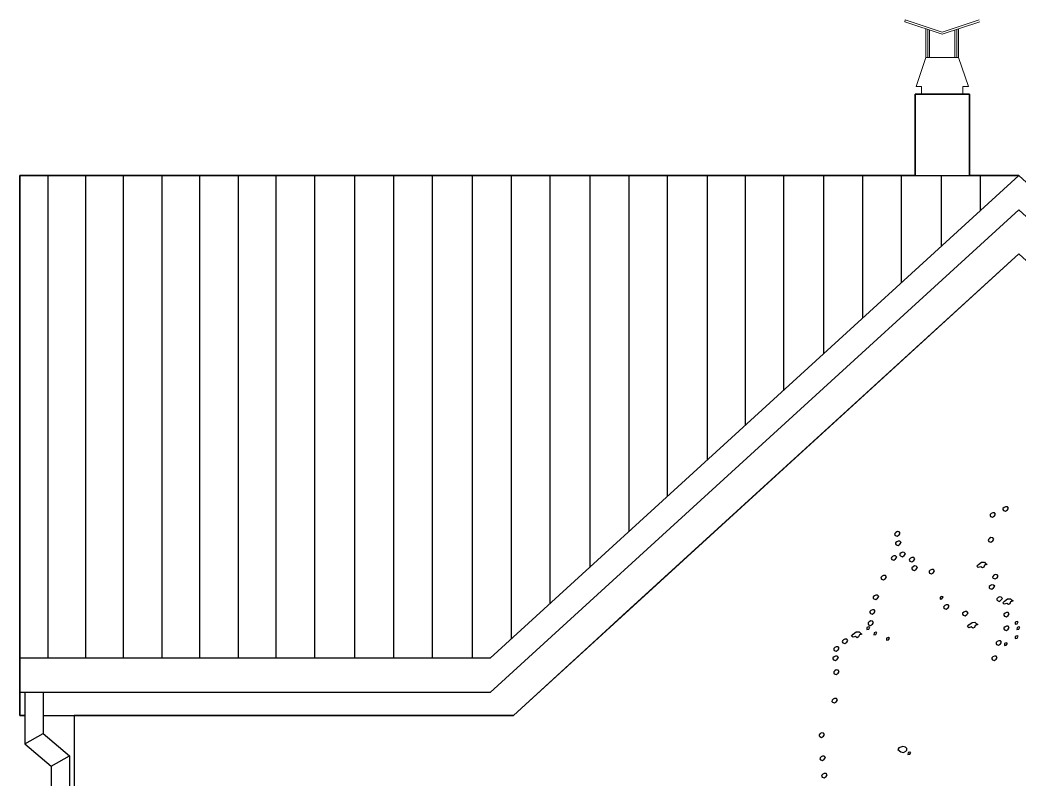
# Model space of a CAD drawing. Header units: millimetres. Extents: x 462666 to 1244237, y 2328025 to 3795663.
# Drawn here: x 1155237 to 1160762, y 2881947 to 2886142 of the extents above; entities that cross this region are included whole.
import ezdxf

# ---------------------------------------------------------------- set-up
doc = ezdxf.new("R2010")
doc.units = ezdxf.units.MM
for name, color, linetype in [('arbre', 250, 'Continuous'), ('MUR-POH', 64, 'Continuous'), ('MUR_REZ', 3, 'Continuous'), ('PLE_REZ', 200, 'Continuous'), ('PLO_LIN', 6, 'Continuous')]:
    doc.layers.add(name, color=color, linetype=linetype)
doc.layers.add('zariadenie_INTERIER_hr_0_15', color=8, linetype='Continuous', lineweight=15)

# ---------------------------------------------------------------- blocks, each defined once
blk = doc.blocks.new('arbre3')
at = {"layer": 'arbre', "color": 252}
for points in [[(253.368, 36.974), (253.41, 36.959), (253.449, 36.987), (253.473, 37.022), (253.449, 37.05), (253.412, 37.052), (253.381, 37.037), (253.357, 37.015), (253.355, 36.994)], [(253.096, 36.847), (253.137, 36.832), (253.176, 36.86), (253.2, 36.895), (253.176, 36.923), (253.139, 36.925), (253.109, 36.91), (253.085, 36.888), (253.083, 36.866)], [(251.078, 36.447), (251.12, 36.432), (251.159, 36.46), (251.183, 36.495), (251.159, 36.523), (251.122, 36.525), (251.091, 36.51), (251.067, 36.489), (251.065, 36.467)], [(253.059, 36.32), (253.101, 36.305), (253.14, 36.333), (253.164, 36.368), (253.14, 36.396), (253.103, 36.398), (253.072, 36.383), (253.048, 36.361), (253.046, 36.34)], [(251.096, 36.247), (251.138, 36.232), (251.177, 36.26), (251.201, 36.295), (251.177, 36.323), (251.14, 36.326), (251.109, 36.31), (251.086, 36.289), (251.083, 36.267)], [(251.006, 35.939), (251.047, 35.923), (251.086, 35.952), (251.11, 35.986), (251.086, 36.015), (251.049, 36.017), (251.019, 36.002), (250.995, 35.98), (250.992, 35.958)], [(251.187, 36.011), (251.229, 35.996), (251.268, 36.024), (251.292, 36.059), (251.268, 36.087), (251.231, 36.089), (251.2, 36.074), (251.176, 36.053), (251.174, 36.031)], [(251.387, 35.902), (251.429, 35.887), (251.468, 35.915), (251.492, 35.95), (251.468, 35.978), (251.431, 35.98), (251.4, 35.965), (251.376, 35.944), (251.374, 35.922)], [(251.442, 35.721), (251.483, 35.705), (251.522, 35.734), (251.546, 35.768), (251.522, 35.797), (251.485, 35.799), (251.455, 35.784), (251.431, 35.762), (251.429, 35.74)], [(251.805, 35.648), (251.847, 35.633), (251.886, 35.661), (251.91, 35.696), (251.886, 35.724), (251.849, 35.726), (251.818, 35.711), (251.794, 35.689), (251.792, 35.667)], [(252.837, 35.829), (252.903, 35.881), (252.963, 35.883), (252.989, 35.855), (253.024, 35.833), (252.968, 35.816), (252.953, 35.772), (252.922, 35.757), (252.887, 35.783), (252.835, 35.766), (252.805, 35.792)], [(250.787, 35.521), (250.829, 35.505), (250.868, 35.534), (250.892, 35.569), (250.868, 35.597), (250.831, 35.599), (250.8, 35.584), (250.777, 35.562), (250.774, 35.54)], [(253.15, 35.539), (253.191, 35.524), (253.231, 35.552), (253.255, 35.587), (253.231, 35.615), (253.194, 35.617), (253.163, 35.602), (253.139, 35.58), (253.137, 35.558)], [(253.077, 35.321), (253.119, 35.306), (253.158, 35.334), (253.182, 35.369), (253.158, 35.397), (253.121, 35.399), (253.091, 35.384), (253.067, 35.362), (253.064, 35.34)], [(250.624, 35.103), (250.665, 35.088), (250.704, 35.116), (250.728, 35.151), (250.704, 35.179), (250.667, 35.181), (250.637, 35.166), (250.613, 35.144), (250.611, 35.122)], [(252.027, 35.1), (252.066, 35.107), (252.088, 35.146), (252.066, 35.154), (252.029, 35.141)], [(253.241, 35.067), (253.282, 35.051), (253.321, 35.08), (253.345, 35.114), (253.321, 35.143), (253.285, 35.145), (253.254, 35.13), (253.23, 35.108), (253.228, 35.086)], [(253.387, 35.054), (253.453, 35.106), (253.513, 35.108), (253.539, 35.08), (253.574, 35.059), (253.518, 35.041), (253.503, 34.998), (253.472, 34.982), (253.437, 35.009), (253.385, 34.991), (253.355, 35.017)], [(252.114, 34.903), (252.156, 34.888), (252.195, 34.916), (252.219, 34.951), (252.195, 34.979), (252.158, 34.981), (252.127, 34.966), (252.103, 34.944), (252.101, 34.923)], [(250.551, 34.794), (250.592, 34.779), (250.632, 34.807), (250.655, 34.842), (250.632, 34.87), (250.595, 34.872), (250.564, 34.857), (250.54, 34.835), (250.538, 34.814)], [(252.514, 34.758), (252.555, 34.742), (252.594, 34.771), (252.618, 34.805), (252.594, 34.834), (252.558, 34.836), (252.527, 34.821), (252.503, 34.799), (252.501, 34.777)], [(253.386, 34.74), (253.428, 34.724), (253.467, 34.753), (253.491, 34.787), (253.467, 34.816), (253.43, 34.818), (253.4, 34.803), (253.376, 34.781), (253.373, 34.759)], [(250.477, 34.458), (250.516, 34.464), (250.538, 34.503), (250.516, 34.512), (250.479, 34.499)], [(250.515, 34.558), (250.556, 34.543), (250.595, 34.571), (250.619, 34.606), (250.595, 34.634), (250.558, 34.636), (250.528, 34.621), (250.504, 34.599), (250.502, 34.577)], [(252.637, 34.554), (252.703, 34.607), (252.763, 34.609), (252.79, 34.58), (252.824, 34.559), (252.768, 34.541), (252.753, 34.498), (252.722, 34.483), (252.687, 34.509), (252.635, 34.491), (252.605, 34.517)], [(253.386, 34.449), (253.428, 34.434), (253.467, 34.462), (253.491, 34.497), (253.467, 34.525), (253.43, 34.527), (253.4, 34.512), (253.376, 34.49), (253.373, 34.468)], [(253.615, 34.571), (253.654, 34.577), (253.676, 34.617), (253.654, 34.625), (253.617, 34.612)], [(253.653, 34.458), (253.692, 34.464), (253.714, 34.503), (253.692, 34.512), (253.655, 34.499)], [(249.97, 34.176), (250.011, 34.161), (250.05, 34.189), (250.074, 34.224), (250.05, 34.252), (250.013, 34.255), (249.983, 34.239), (249.959, 34.218), (249.957, 34.196)], [(250.188, 34.355), (250.253, 34.407), (250.314, 34.409), (250.34, 34.381), (250.374, 34.359), (250.318, 34.341), (250.303, 34.298), (250.272, 34.283), (250.238, 34.309), (250.185, 34.291), (250.155, 34.318)], [(250.628, 34.344), (250.667, 34.351), (250.689, 34.39), (250.667, 34.399), (250.63, 34.385)], [(250.893, 34.231), (250.932, 34.237), (250.954, 34.276), (250.932, 34.285), (250.895, 34.272)], [(253.615, 34.269), (253.654, 34.275), (253.676, 34.314), (253.654, 34.323), (253.617, 34.31)], [(249.788, 34.013), (249.829, 33.998), (249.868, 34.026), (249.892, 34.061), (249.868, 34.089), (249.831, 34.091), (249.801, 34.076), (249.777, 34.054), (249.775, 34.032)], [(253.223, 34.14), (253.264, 34.125), (253.303, 34.153), (253.327, 34.188), (253.303, 34.216), (253.266, 34.218), (253.236, 34.203), (253.212, 34.181), (253.21, 34.16)], [(253.388, 34.117), (253.427, 34.124), (253.449, 34.163), (253.427, 34.172), (253.39, 34.159)], [(249.77, 33.813), (249.811, 33.798), (249.85, 33.826), (249.874, 33.861), (249.85, 33.889), (249.813, 33.891), (249.783, 33.876), (249.759, 33.854), (249.757, 33.833)], [(253.132, 33.813), (253.173, 33.798), (253.212, 33.826), (253.236, 33.861), (253.212, 33.889), (253.175, 33.891), (253.145, 33.876), (253.121, 33.854), (253.119, 33.833)], [(249.788, 33.522), (249.829, 33.507), (249.868, 33.535), (249.892, 33.57), (249.868, 33.598), (249.831, 33.6), (249.801, 33.585), (249.777, 33.564), (249.775, 33.542)], [(249.751, 32.918), (249.793, 32.903), (249.832, 32.931), (249.856, 32.966), (249.832, 32.994), (249.795, 32.996), (249.764, 32.981), (249.741, 32.959), (249.738, 32.937)], [(249.479, 32.191), (249.52, 32.176), (249.559, 32.204), (249.583, 32.239), (249.559, 32.267), (249.522, 32.269), (249.492, 32.254), (249.468, 32.232), (249.466, 32.211)], [(251.195, 31.872), (251.25, 31.855), (251.3, 31.883), (251.326, 31.907), (251.326, 31.938), (251.298, 31.966), (251.241, 31.985), (251.152, 31.957), (251.13, 31.918)], [(249.497, 31.701), (249.538, 31.685), (249.577, 31.714), (249.601, 31.748), (249.577, 31.777), (249.54, 31.779), (249.51, 31.764), (249.486, 31.742), (249.484, 31.72)], [(251.346, 31.812), (251.386, 31.818), (251.407, 31.858), (251.386, 31.866), (251.349, 31.853)], [(249.533, 31.337), (249.575, 31.322), (249.614, 31.35), (249.638, 31.385), (249.614, 31.413), (249.577, 31.415), (249.546, 31.4), (249.522, 31.379), (249.52, 31.357)]]:
    blk.add_lwpolyline(points, close=True, dxfattribs=at)

msp = doc.modelspace()

# ---------------------------------------------------------------- linework, layer by layer
at = {"layer": 'MUR-POH', "color": 1, "flags": 128}
msp.add_lwpolyline([(1160487.2, 2885282.2), (1160487.2, 2885732.2), (1160187.2, 2885732.2), (1160187.2, 2885282.2)], dxfattribs=at)
at = {"layer": 'MUR-POH', "color": 252}
for points in [[(1155391.4, 2885282.2), (1155391.4, 2882615)], [(1155599.9, 2885282.2), (1155599.9, 2882615)], [(1155808.5, 2885282.2), (1155808.5, 2882615)], [(1156021.7, 2885282.2), (1156021.7, 2882615)], [(1156230.3, 2885282.2), (1156230.3, 2882615)], [(1156443.6, 2885282.2), (1156443.6, 2882615)], [(1156652.1, 2885282.2), (1156652.1, 2882615)], [(1156865.4, 2885282.2), (1156865.4, 2882615)], [(1157086.6, 2885282.2), (1157086.6, 2882615)], [(1157302.6, 2885282.2), (1157302.6, 2882615)], [(1157515.9, 2885282.2), (1157515.9, 2882615)], [(1158387.6, 2885282.2), (1158387.6, 2883117.1)], [(1158603.6, 2885282.2), (1158603.6, 2883314.2)], [(1158816.9, 2885282.2), (1158816.9, 2883508.8)], [(1159038.1, 2885282.2), (1159038.1, 2883710.6)], [(1159246.7, 2885282.2), (1159246.7, 2883900.9)], [(1159460, 2885282.2), (1159460, 2884095.5)], [(1159681.1, 2885282.2), (1159681.1, 2884297.3)], [(1159897.2, 2885282.2), (1159897.2, 2884494.4)], [(1160110.5, 2885282.2), (1160110.5, 2884689)], [(1160331.6, 2885282.2), (1160331.6, 2884890.8)], [(1160547.7, 2885282.2), (1160547.7, 2885087.9)]]:
    msp.add_lwpolyline(points, dxfattribs=at)
at = {"layer": 'MUR-POH', "color": 1}
for points in [[(1155537.2, 2882299), (1155537.2, 2879366.8)], [(1155537.4, 2882299), (1155537.4, 2879366.8)]]:
    msp.add_lwpolyline(points, dxfattribs=at)
at = {"layer": 'MUR_REZ'}
msp.add_line((1160760.7, 2885282.2), (1163667.7, 2882629.9), dxfattribs=at)
at = {"layer": 'MUR_REZ', "flags": 128}
for points in [[(1160187.2, 2885282.2), (1160187.2, 2885732.2), (1160487.2, 2885732.2), (1160487.2, 2885282.2)], [(1160187.2, 2885282.2), (1155237.4, 2885282.2), (1155237.4, 2882299), (1155265, 2882299)], [(1160760.7, 2885282.2), (1157837.3, 2882615), (1155237.4, 2882615)], [(1155265, 2882299), (1155237.4, 2882299), (1155237.4, 2885282.2), (1160760.7, 2885282.2)], [(1160760.7, 2885282.2), (1160487.2, 2885282.2)], [(1163667.7, 2882299), (1163555.6, 2882299), (1160760.7, 2884849), (1157965.8, 2882299), (1155537.4, 2882299)], [(1158569.9, 2882850.3), (1160760.7, 2884849)], [(1160636, 2884735.3), (1160760.7, 2884849), (1160885.4, 2884735.3)], [(1160636, 2884735.3), (1158569.9, 2882850.3)], [(1158569.9, 2882850.3), (1160636, 2884735.3)], [(1158405.5, 2882700.3), (1158569.9, 2882850.3)], [(1155365, 2882299), (1157965.8, 2882299), (1158405.5, 2882700.3)], [(1155365, 2882299), (1155537.4, 2882299), (1155537.4, 2879366.8)]]:
    msp.add_lwpolyline(points, dxfattribs=at)
at = {"layer": 'PLE_REZ', "linetype": 'Continuous'}
for p, q in [((1155265, 2882421.1), (1155265, 2882141.3)), ((1155365, 2882425.5), (1155365, 2882199)), ((1155265, 2882141.3), (1155365, 2882199)), ((1155365, 2882199), (1155510.4, 2882075.8)), ((1155265, 2882141.3), (1155410.4, 2882018)), ((1155410.4, 2882018), (1155510.4, 2882075.8)), ((1155510.4, 2882075.8), (1155510.4, 2879366.8)), ((1155410.4, 2882018), (1155410.4, 2879366.8))]:
    msp.add_line(p, q, dxfattribs=at)
at = {"layer": 'PLO_LIN', "color": 252}
msp.add_line((1160760.7, 2885092.7), (1163667.7, 2882440.4), dxfattribs=at)
for points in [[(1157737.1, 2885282.2), (1157737.1, 2882615)], [(1157953.1, 2885282.2), (1157953.1, 2882720.7)], [(1158166.4, 2885282.2), (1158166.4, 2882915.3)], [(1163667.7, 2882440.4), (1160760.7, 2885092.7), (1157837.3, 2882425.5)], [(1157837.3, 2882425.5), (1155237.4, 2882425.5)]]:
    msp.add_lwpolyline(points, dxfattribs=at)
at = {"layer": 'zariadenie_INTERIER_hr_0_15'}
for points in [[(1160132.9, 2886142), (1160129.7, 2886132.5)], [(1160129.7, 2886132.5), (1160337.2, 2886063.3), (1160544.8, 2886132.5)], [(1160132.9, 2886142), (1160337.2, 2886073.8), (1160541.6, 2886142)], [(1160246.9, 2885934.2), (1160246.9, 2886093.4)], [(1160256.9, 2885934.2), (1160256.9, 2886090.1)], [(1160266.9, 2885934.2), (1160266.9, 2886086.8)], [(1160407.6, 2885934.2), (1160407.6, 2886086.8)], [(1160417.6, 2885934.2), (1160417.6, 2886090.1)], [(1160427.6, 2885934.2), (1160427.6, 2886093.4)], [(1160223.1, 2885732.2), (1160223.1, 2885775.2), (1160192.6, 2885775.2), (1160246.9, 2885934.2)], [(1160223.1, 2885732.2), (1160223.1, 2885775.2), (1160192.6, 2885775.2), (1160246.9, 2885934.2)], [(1160246.9, 2885934.2), (1160427.6, 2885934.2)], [(1160246.9, 2885934.2), (1160427.6, 2885934.2)], [(1160451.4, 2885732.2), (1160451.4, 2885775.2), (1160481.9, 2885775.2), (1160427.6, 2885934.2)], [(1160451.4, 2885732.2), (1160451.4, 2885775.2), (1160481.9, 2885775.2), (1160427.6, 2885934.2)]]:
    msp.add_lwpolyline(points, dxfattribs=at)

# ---------------------------------------------------------------- block references
at = {"layer": 'MUR-POH', "color": 252, "xscale": 261.3775937935833, "yscale": 261.3775937935833, "zscale": 261.3775937935833}
msp.add_blockref('arbre3', (1094451.3, 2873767.5), dxfattribs=at)

doc.saveas('drawing.dxf')
